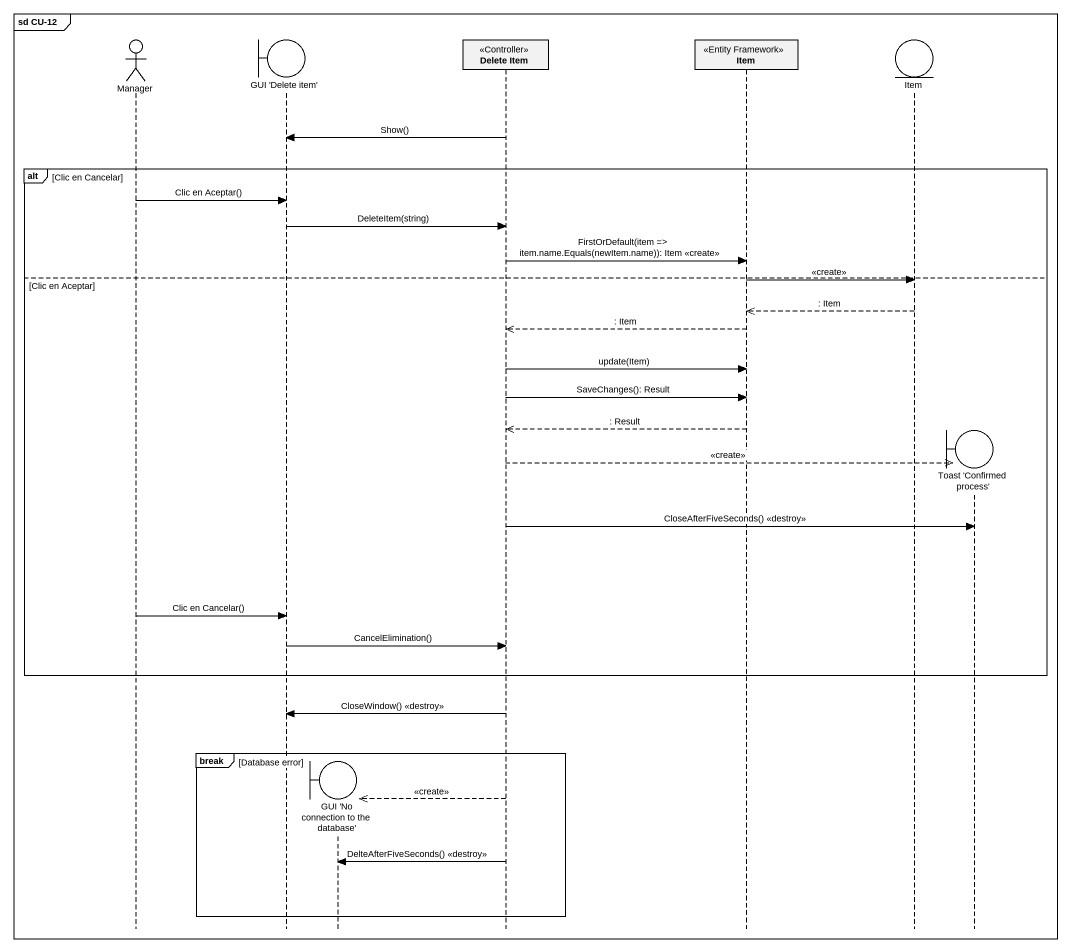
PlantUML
@startuml
mainframe sd CU-12
hide footbox
actor Manager
boundary "GUI 'Delete item'" as GUI_Delete_item
boundary "GUI 'No connection to the database'" as GUI_No_connection_to_the
participant "Delete Item" as Delete_Item <<Controller>>
participant Item <<Entity Framework>>
entity "Item" as Item_2
boundary "Toast 'Confirmed process'" as Toast_Confirmed_process

Delete_Item -> GUI_Delete_item : Show()
alt Clic en Cancelar
  Manager -> GUI_Delete_item : Clic en Aceptar()
  GUI_Delete_item -> Delete_Item : DeleteItem(string)
  Delete_Item -> Item : FirstOrDefault(item => item.name.Equals(newItem.name)): Item <<create>>
else Clic en Aceptar
  Item -> Item_2 : <<create>>
  Item_2 -->> Item : : Item
  Item -->> Delete_Item : : Item
  Delete_Item -> Item : update(Item)
  Delete_Item -> Item : SaveChanges(): Result
  Item -->> Delete_Item : : Result
  Delete_Item -->> Toast_Confirmed_process ** : <<create>>
  Delete_Item -> Toast_Confirmed_process : CloseAfterFiveSeconds() <<destroy>>
  Manager -> GUI_Delete_item : Clic en Cancelar()
  GUI_Delete_item -> Delete_Item : CancelElimination()
end
Delete_Item -> GUI_Delete_item : CloseWindow() <<destroy>>
break Database error
  Delete_Item -->> GUI_No_connection_to_the ** : <<create>>
  Delete_Item -> GUI_No_connection_to_the : DelteAfterFiveSeconds() <<destroy>>
end
@enduml
